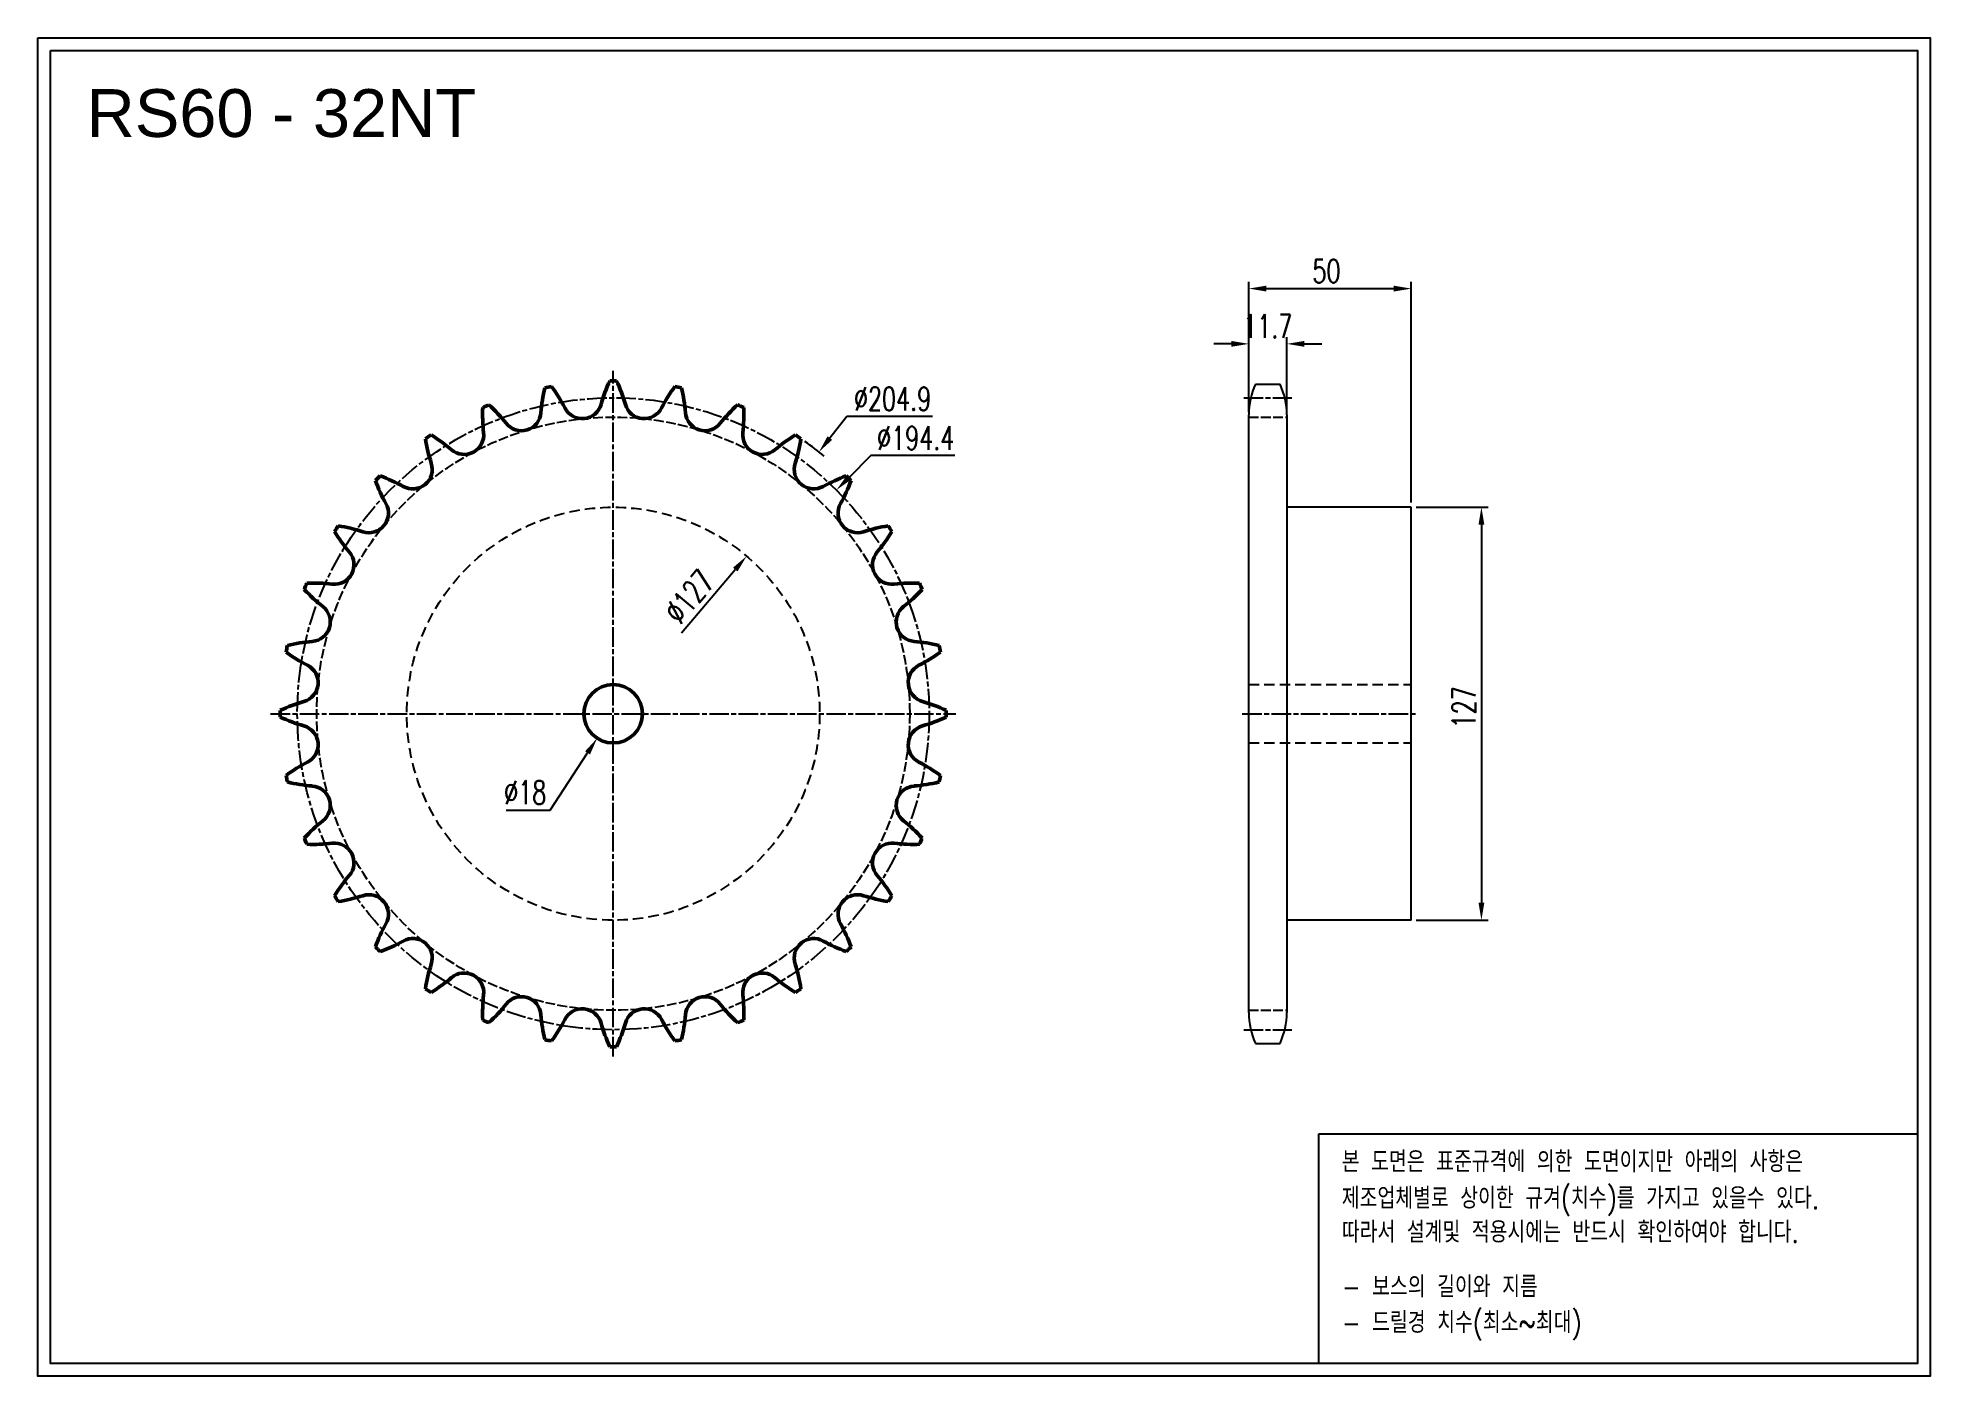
# Model space of a CAD drawing. Header units: millimetres. Extents: x 24883 to 25465, y 908 to 1320.
import ezdxf

# ---------------------------------------------------------------- set-up
doc = ezdxf.new("R2010")
doc.units = ezdxf.units.MM
for name, pattern in [('AM_ISO02W050', [7.5, 6, -1.5]), ('AM_ISO02W050x2', [3.75, 3, -0.75]), ('AM_ISO08W050', [18, 12, -1.5, 3, -1.5]), ('AM_ISO08W050x2', [9, 6, -0.75, 1.5, -0.75]), ('HIDDEN', [9.525, 6.35, -3.175])]:
    doc.linetypes.add(name, pattern=pattern)
for name, color, linetype, lineweight in [('AM_0N', 7, 'Continuous', 50), ('AM_3N', 6, 'AM_ISO02W050', 25), ('AM_7', 4, 'AM_ISO08W050', 25), ('AM_7N', 4, 'AM_ISO08W050', 25)]:
    doc.layers.add(name, color=color, linetype=linetype, lineweight=lineweight)
doc.layers.add('HL', color=2, linetype='HIDDEN')
doc.layers.add('S-DIM', color=7, linetype='Continuous')
doc.styles.add('HAN', font='ROMANS.shx', dxfattribs={"width": 0.7, "bigfont": 'whgtxt.shx'})
doc.styles.add('HSG', font='SIMPLEX.shx', dxfattribs={"width": 0.7, "bigfont": 'HSG.shx'})
doc.styles.get("Standard").update_dxf_attribs({"font": 'arial.ttf'})
doc.dimstyles.new('APP16', dxfattribs={"dimscale": 3, "dimtxt": 2.4, "dimasz": 1.8, "dimexe": 0.7, "dimexo": 0.5, "dimgap": 0.6, "dimtad": 1, "dimtoh": 1, "dimdec": 1, "dimrnd": 0.01, "dimzin": 9, "dimdsep": 46, "dimtxsty": 'HSG', "dimcen": 0, "dimclrd": 1, "dimclre": 1, "dimclrt": 256, "dimazin": 2, "dimtp": 1, "dimtm": 1, "dimtfac": 0.5, "dimtdec": 1, "dimtofl": 0, "dimtmove": 0, "dimatfit": 3, "dimfxl": 0, "dimtvp": 1, "dimtolj": 2, "dimlwd": -1, "dimlwe": -1, "dimarcsym": 0})

# ---------------------------------------------------------------- blocks, each defined once
blk = doc.blocks.new('*D1')
at = {"layer": 'Defpoints', "color": 0, "transparency": 16777216}
for p in [(25100.98, 1160.57), (25018.9, 1063.66)]:
    blk.add_point(p, dxfattribs=at)
at = {"layer": 'S-DIM', "color": 1, "transparency": 16777216}
blk.add_line((25080.97, 1136.95), (25097.49, 1156.45), dxfattribs=at)
blk.add_solid([(25096.8, 1157.03), (25098.18, 1155.87), (25100.98, 1160.57)], dxfattribs=at)
at = {"layer": 'S-DIM', "transparency": 16777216, "insert": (25083.36, 1148.13), "char_height": 7.2, "attachment_point": 5, "rotation": 49.73932, "style": 'HSG'}
blk.add_mtext('\\A2;∅127', dxfattribs=at)
blk = doc.blocks.new('*D2')
at = {"layer": 'Defpoints', "color": 0, "transparency": 16777216}
for p in [(25123.24, 1192.64), (24996.64, 1031.59)]:
    blk.add_point(p, dxfattribs=at)
at = {"layer": 'S-DIM', "color": 1, "transparency": 16777216}
for p, q in [((25131.84, 1203.57), (25126.58, 1196.88)), ((25158.12, 1203.57), (25131.84, 1203.57))]:
    blk.add_line(p, q, dxfattribs=at)
blk.add_arc((25059.94, 1112.11), 102.42, 50.65415, 54.83031, dxfattribs=at)
blk.add_solid([(25125.87, 1197.44), (25127.29, 1196.33), (25123.24, 1192.64)], dxfattribs=at)
at = {"layer": 'S-DIM', "transparency": 16777216, "insert": (25145.88, 1208.97), "char_height": 7.2, "attachment_point": 5, "style": 'HSG'}
blk.add_mtext('\\A2;∅204.9', dxfattribs=at)
blk = doc.blocks.new('*D3')
at = {"layer": 'Defpoints', "color": 0, "transparency": 16777216}
for p in [(25128.6, 1180.89), (24991.28, 1043.34)]:
    blk.add_point(p, dxfattribs=at)
at = {"layer": 'S-DIM', "color": 1, "transparency": 16777216}
for p, q in [((25139.2, 1191.5), (25132.41, 1184.71)), ((25165, 1191.5), (25139.2, 1191.5))]:
    blk.add_line(p, q, dxfattribs=at)
blk.add_solid([(25131.78, 1185.34), (25133.05, 1184.07), (25128.6, 1180.89)], dxfattribs=at)
at = {"layer": 'S-DIM', "transparency": 16777216, "insert": (25153, 1196.9), "char_height": 7.2, "attachment_point": 5, "style": 'HSG'}
blk.add_mtext('\\A2;∅194.4', dxfattribs=at)
blk = doc.blocks.new('*D4')
at = {"layer": 'Defpoints', "color": 0, "transparency": 16777216}
for p in [(25267.16, 1225.87), (25255.46, 1204), (25267.16, 1204)]:
    blk.add_point(p, dxfattribs=at)
at = {"layer": 'S-DIM', "color": 1, "transparency": 16777216}
for p, q in [((25250.06, 1225.87), (25244.66, 1225.87)), ((25255.46, 1205.5), (25255.46, 1227.97)), ((25267.16, 1205.5), (25267.16, 1227.97)), ((25272.56, 1225.87), (25277.96, 1225.87))]:
    blk.add_line(p, q, dxfattribs=at)
for points in [[(25250.06, 1226.77), (25250.06, 1224.97), (25255.46, 1225.87)], [(25272.56, 1226.77), (25272.56, 1224.97), (25267.16, 1225.87)]]:
    blk.add_solid(points, dxfattribs=at)
at = {"layer": 'S-DIM', "transparency": 16777216, "insert": (25261.31, 1231.27), "char_height": 7.2, "attachment_point": 5, "style": 'HSG'}
blk.add_mtext('\\A2;11.7', dxfattribs=at)
blk = doc.blocks.new('*D5')
at = {"layer": 'Defpoints', "color": 0, "transparency": 16777216}
for p in [(25305.46, 1242.86), (25255.46, 1203.34), (25305.46, 1175.61)]:
    blk.add_point(p, dxfattribs=at)
at = {"layer": 'S-DIM', "color": 1, "transparency": 16777216}
for p, q in [((25255.46, 1204.84), (25255.46, 1244.96)), ((25260.86, 1242.86), (25300.06, 1242.86)), ((25305.46, 1177.11), (25305.46, 1244.96))]:
    blk.add_line(p, q, dxfattribs=at)
for points in [[(25260.86, 1243.76), (25260.86, 1241.96), (25255.46, 1242.86)], [(25300.06, 1243.76), (25300.06, 1241.96), (25305.46, 1242.86)]]:
    blk.add_solid(points, dxfattribs=at)
at = {"layer": 'S-DIM', "transparency": 16777216, "insert": (25279.36, 1248.26), "char_height": 7.2, "attachment_point": 5, "style": 'HSG'}
blk.add_mtext('\\A2;50', dxfattribs=at)
blk = doc.blocks.new('*D6')
at = {"layer": 'Defpoints', "color": 0, "transparency": 16777216}
for p in [(25305.46, 1175.61), (25305.46, 1048.61), (25327.02, 1048.61)]:
    blk.add_point(p, dxfattribs=at)
at = {"layer": 'S-DIM', "color": 1, "transparency": 16777216}
for p, q in [((25306.96, 1175.61), (25329.12, 1175.61)), ((25327.02, 1170.21), (25327.02, 1054.01)), ((25306.96, 1048.61), (25329.12, 1048.61))]:
    blk.add_line(p, q, dxfattribs=at)
for points in [[(25326.12, 1170.21), (25327.92, 1170.21), (25327.02, 1175.61)], [(25326.12, 1054.01), (25327.92, 1054.01), (25327.02, 1048.61)]]:
    blk.add_solid(points, dxfattribs=at)
at = {"layer": 'S-DIM', "transparency": 16777216, "insert": (25321.62, 1114.08), "char_height": 7.2, "attachment_point": 5, "rotation": 90, "style": 'HSG'}
blk.add_mtext('\\A2;127', dxfattribs=at)
blk = doc.blocks.new('*D7')
at = {"layer": 'Defpoints', "color": 0, "transparency": 16777216}
for p in [(25064.87, 1119.65), (25055.01, 1104.58)]:
    blk.add_point(p, dxfattribs=at)
at = {"layer": 'S-DIM', "color": 1, "transparency": 16777216}
for p, q in [((25040.54, 1082.48), (25052.06, 1100.07)), ((25026.98, 1082.48), (25040.54, 1082.48))]:
    blk.add_line(p, q, dxfattribs=at)
blk.add_solid([(25051.3, 1100.56), (25052.81, 1099.57), (25055.01, 1104.58)], dxfattribs=at)
at = {"layer": 'S-DIM', "transparency": 16777216, "insert": (25032.86, 1087.88), "char_height": 7.2, "attachment_point": 5, "style": 'HSG'}
blk.add_mtext('\\A2;∅18', dxfattribs=at)

msp = doc.modelspace()

# ---------------------------------------------------------------- linework, layer by layer
for p, q in [((25257.54, 1213.5), (25265.07, 1213.5)), ((25255.46, 1020.23), (25255.46, 1204)), ((25267.16, 1204), (25267.16, 1020.23)), ((25305.46, 1175.61), (25267.16, 1175.61)), ((25305.46, 1048.61), (25305.46, 1175.61)), ((25305.46, 1048.61), (25267.16, 1048.61)), ((25257.54, 1010.73), (25265.07, 1010.73))]:
    msp.add_line(p, q)
for points in [[(24882.94, 1319.98), (25465.06, 1319.98), (25465.06, 908.38), (24882.94, 908.38)], [(24886.86, 1316.06), (25461.14, 1316.06), (25461.14, 912.3), (24886.86, 912.3)]]:
    msp.add_lwpolyline(points, close=True)
at = {"color": 6}
msp.add_lwpolyline([(25276.96, 982.86), (25461.14, 982.86), (25461.14, 912.3), (25276.96, 912.3)], close=True, dxfattribs=at)
for centre, start, end in [((25278.16, 1204), 155.25994, 180), ((25244.46, 1204), 0, 24.74006), ((25278.16, 1020.23), 180, 204.74006), ((25244.46, 1020.23), 335.25994, 0)]:
    msp.add_arc(centre, 22.7, start, end)
at = {"layer": 'AM_0N'}
msp.add_circle((25059.94, 1112.11), 9, dxfattribs=at)
for centre, radius, start, end in [((25086.15, 1200.85), 48.59, 166.29477, 175.46875), ((25059.94, 1112.11), 102.42, 100.66941, 101.83059), ((25001.77, 1184.07), 48.59, 27.03125, 36.20523), ((25102.96, 1194.03), 48.59, 155.04477, 164.21875), ((25059.94, 1112.11), 102.42, 89.41941, 90.58059), ((25016.92, 1194.03), 48.59, 15.78125, 24.95523), ((25118.11, 1184.07), 48.59, 143.79477, 152.96875), ((25059.94, 1112.11), 102.42, 78.16941, 79.33059), ((25033.73, 1200.85), 48.59, 4.53125, 13.70523), ((25068.34, 1204.26), 48.59, 177.54477, 186.71875), ((25059.94, 1112.11), 102.42, 111.91941, 113.08059), ((24988.85, 1171.33), 48.59, 38.28125, 47.45523), ((25050.41, 1208.88), 6.01, 207.03125, 344.21875), ((25069.47, 1208.88), 6.01, 195.78125, 332.96875), ((25131.03, 1171.33), 48.59, 132.54477, 141.71875), ((25059.94, 1112.11), 102.42, 66.91941, 68.08059), ((25051.55, 1204.26), 48.59, 353.28125, 2.45523), ((25031.72, 1205.16), 6.01, 218.28125, 355.46875), ((25088.17, 1205.16), 6.01, 184.53125, 321.71875), ((25059.94, 1112.11), 102.42, 123.16941, 124.33059), ((25050.2, 1204.13), 48.59, 188.79477, 197.96875), ((24978.66, 1156.33), 48.59, 49.53125, 58.70523), ((25014.1, 1197.87), 6.01, 229.53125, 6.71875), ((25105.78, 1197.87), 6.01, 173.28125, 310.46875), ((25141.22, 1156.33), 48.59, 121.29477, 130.46875), ((25069.68, 1204.13), 48.59, 342.03125, 351.20523), ((25059.94, 1112.11), 102.42, 55.66941, 56.83059), ((24998.26, 1187.28), 6.01, 240.78125, 17.96875), ((25121.63, 1187.28), 6.01, 162.03125, 299.21875), ((25059.94, 1112.11), 102.42, 134.41941, 135.58059), ((25032.44, 1200.46), 48.59, 200.04477, 209.21875), ((24971.6, 1139.62), 48.59, 60.78125, 69.95523), ((25148.28, 1139.62), 48.59, 110.04477, 119.21875), ((25087.45, 1200.46), 48.59, 330.78125, 339.95523), ((25059.94, 1112.11), 102.42, 44.41941, 45.58059), ((24984.78, 1173.8), 6.01, 252.03125, 29.21875), ((25135.11, 1173.8), 6.01, 150.78125, 287.96875), ((25059.94, 1112.11), 102.42, 145.66941, 146.83059), ((25015.73, 1193.39), 48.59, 211.29477, 220.46875), ((24967.93, 1121.86), 48.59, 72.03125, 81.20523), ((25151.95, 1121.86), 48.59, 98.79477, 107.96875), ((25104.15, 1193.39), 48.59, 319.53125, 328.70523), ((25059.94, 1112.11), 102.42, 33.16941, 34.33059), ((24974.19, 1157.95), 6.01, 263.28125, 40.46875), ((25145.7, 1157.95), 6.01, 139.53125, 276.71875), ((25059.94, 1112.11), 102.42, 156.91941, 158.08059), ((25000.72, 1183.21), 48.59, 222.54477, 231.71875), ((24967.8, 1103.72), 48.59, 83.28125, 92.45523), ((25152.09, 1103.72), 48.59, 87.54477, 96.71875), ((25119.16, 1183.21), 48.59, 308.28125, 317.45523), ((25059.94, 1112.11), 102.42, 21.91941, 23.08059), ((24966.89, 1140.34), 6.01, 274.53125, 51.71875), ((25152.99, 1140.34), 6.01, 128.28125, 265.46875), ((25059.94, 1112.11), 102.42, 168.16941, 169.33059), ((24987.99, 1170.29), 48.59, 233.79477, 242.96875), ((24971.21, 1085.9), 48.59, 94.53125, 103.70523), ((25148.68, 1085.9), 48.59, 76.29477, 85.46875), ((25131.89, 1170.29), 48.59, 297.03125, 306.20523), ((25059.94, 1112.11), 102.42, 10.66941, 11.83059), ((24963.17, 1121.65), 6.01, 285.78125, 62.96875), ((25156.71, 1121.65), 6.01, 117.03125, 254.21875), ((24978.02, 1069.1), 48.59, 105.78125, 114.95523), ((25059.94, 1112.11), 102.42, 179.41941, 180.58059), ((25141.86, 1069.1), 48.59, 65.04477, 74.21875), ((25059.94, 1112.11), 102.42, 359.41941, 0.58059), ((24978.02, 1155.13), 48.59, 245.04477, 254.21875), ((24963.17, 1102.58), 6.01, 297.03125, 74.21875), ((25156.71, 1102.58), 6.01, 105.78125, 242.96875), ((25141.86, 1155.13), 48.59, 285.78125, 294.95523), ((24987.99, 1053.94), 48.59, 117.03125, 126.20523), ((25131.89, 1053.94), 48.59, 53.79477, 62.96875), ((25059.94, 1112.11), 102.42, 190.66941, 191.83059), ((24971.21, 1138.33), 48.59, 256.29477, 265.46875), ((24966.89, 1083.89), 6.01, 308.28125, 85.46875), ((25152.99, 1083.89), 6.01, 94.53125, 231.71875), ((25148.68, 1138.33), 48.59, 274.53125, 283.70523), ((25059.94, 1112.11), 102.42, 348.16941, 349.33059), ((25000.72, 1041.02), 48.59, 128.28125, 137.45523), ((25119.16, 1041.02), 48.59, 42.54477, 51.71875), ((25059.94, 1112.11), 102.42, 201.91941, 203.08059), ((24967.8, 1120.51), 48.59, 267.54477, 276.71875), ((24974.19, 1066.28), 6.01, 319.53125, 96.71875), ((25145.7, 1066.28), 6.01, 83.28125, 220.46875), ((25152.09, 1120.51), 48.59, 263.28125, 272.45523), ((25059.94, 1112.11), 102.42, 336.91941, 338.08059), ((25015.73, 1030.84), 48.59, 139.53125, 148.70523), ((25104.15, 1030.84), 48.59, 31.29477, 40.46875), ((25059.94, 1112.11), 102.42, 213.16941, 214.33059), ((24967.93, 1102.37), 48.59, 278.79477, 287.96875), ((24984.78, 1050.43), 6.01, 330.78125, 107.96875), ((25135.11, 1050.43), 6.01, 72.03125, 209.21875), ((25151.95, 1102.37), 48.59, 252.03125, 261.20523), ((25059.94, 1112.11), 102.42, 325.66941, 326.83059), ((25032.44, 1023.77), 48.59, 150.78125, 159.95523), ((24971.6, 1084.61), 48.59, 290.04477, 299.21875), ((24998.26, 1036.95), 6.01, 342.03125, 119.21875), ((25121.63, 1036.95), 6.01, 60.78125, 197.96875), ((25148.28, 1084.61), 48.59, 240.78125, 249.95523), ((25087.45, 1023.77), 48.59, 20.04477, 29.21875), ((25059.94, 1112.11), 102.42, 224.41941, 225.58059), ((25059.94, 1112.11), 102.42, 314.41941, 315.58059), ((25050.2, 1020.1), 48.59, 162.03125, 171.20523), ((24978.66, 1067.9), 48.59, 301.29477, 310.46875), ((25014.1, 1026.36), 6.01, 353.28125, 130.46875), ((25105.78, 1026.36), 6.01, 49.53125, 186.71875), ((25141.22, 1067.9), 48.59, 229.53125, 238.70523), ((25069.68, 1020.1), 48.59, 8.79477, 17.96875), ((25059.94, 1112.11), 102.42, 235.66941, 236.83059), ((25068.34, 1019.97), 48.59, 173.28125, 182.45523), ((25031.72, 1019.07), 6.01, 4.53125, 141.71875), ((25088.17, 1019.07), 6.01, 38.28125, 175.46875), ((25051.55, 1019.97), 48.59, 357.54477, 6.71875), ((25059.94, 1112.11), 102.42, 303.16941, 304.33059), ((24988.85, 1052.9), 48.59, 312.54477, 321.71875), ((25086.15, 1023.38), 48.59, 184.53125, 193.70523), ((25050.41, 1015.35), 6.01, 15.78125, 152.96875), ((25069.47, 1015.35), 6.01, 27.03125, 164.21875), ((25033.73, 1023.38), 48.59, 346.29477, 355.46875), ((25131.03, 1052.9), 48.59, 218.28125, 227.45523), ((25059.94, 1112.11), 102.42, 246.91941, 248.08059), ((25001.77, 1040.16), 48.59, 323.79477, 332.96875), ((25102.96, 1030.2), 48.59, 195.78125, 204.95523), ((25016.92, 1030.2), 48.59, 335.04477, 344.21875), ((25118.11, 1040.16), 48.59, 207.03125, 216.20523), ((25059.94, 1112.11), 102.42, 291.91941, 293.08059), ((25059.94, 1112.11), 102.42, 258.16941, 259.33059), ((25059.94, 1112.11), 102.42, 269.41941, 270.58059), ((25059.94, 1112.11), 102.42, 280.66941, 281.83059)]:
    msp.add_arc(centre, radius, start, end, dxfattribs=at)
at = {"layer": 'AM_3N', "linetype": 'AM_ISO02W050x2'}
for p, q in [((25255.46, 1203.34), (25267.16, 1203.34)), ((25255.46, 1020.89), (25267.16, 1020.89))]:
    msp.add_line(p, q, dxfattribs=at)
msp.add_circle((25059.94, 1112.11), 91.22, dxfattribs=at)
at = {"layer": 'AM_7', "linetype": 'AM_ISO08W050x2'}
msp.add_circle((25059.94, 1112.11), 97.18, dxfattribs=at)
at = {"layer": 'AM_7N', "linetype": 'AM_ISO08W050x2'}
for p, q in [((25059.94, 1006.69), (25059.94, 1217.54)), ((25253.89, 1209.29), (25268.72, 1209.29)), ((24954.52, 1112.11), (25165.37, 1112.11)), ((25253.46, 1112.11), (25307.46, 1112.11)), ((25253.89, 1014.94), (25268.72, 1014.94))]:
    msp.add_line(p, q, dxfattribs=at)
at = {"layer": 'HL', "ltscale": 0.5}
for p, q in [((25255.46, 1121.11), (25305.46, 1121.11)), ((25255.46, 1103.11), (25305.46, 1103.11))]:
    msp.add_line(p, q, dxfattribs=at)
msp.add_circle((25059.94, 1112.11), 63.5, dxfattribs=at)

# ---------------------------------------------------------------- texts
msp.add_text('RS60 - 32NT', height=14.7).set_placement((24897.94, 1289.5))
at = {"color": 6, "style": 'HAN', "width": 0.8}
for s, p in [('본 도면은 표준규격에 의한 도면이지만 아래의 사항은', (25284.08, 971.1)), ('제조업체별로 상이한 규겨(치수)를 가지고 있을수 있다.', (25284.08, 959.88)), ('따라서 설계및 적용시에는 반드시 확인하여야 합니다.', (25284.08, 949.45)), ('- 보스의 길이와 지름', (25284.08, 932.66)), ('- 드릴경 치수(최소~최대)', (25284.08, 921.63))]:
    msp.add_text(s, height=6.4761, dxfattribs=at).set_placement(p)

# ---------------------------------------------------------------- dimensions: what is measured, and where the dimension line sits
at = {"layer": 'S-DIM'}
for base, p1, p2, picture, middle in [((25305.46, 1242.86), (25255.46, 1203.34), (25305.46, 1175.61), '*D5', (25279.36, 1242.86)), ((25267.16, 1225.87), (25255.46, 1204), (25267.16, 1204), '*D4', (25261.31, 1225.87))]:
    dim = msp.add_linear_dim(base=base, p1=p1, p2=p2, dimstyle='APP16', dxfattribs=at)
    dim.commit()
    dim.dimension.update_dxf_attribs({"geometry": picture, "text_midpoint": middle, "dimtype": 128})
for p1, p2, picture, middle in [((24996.6425, 1031.5925), (25123.241, 1192.6375), '*D2', (25145.8761, 1203.5712)), ((24991.28, 1043.34), (25128.6, 1180.89), '*D3', (25153, 1191.5)), ((25018.9, 1063.66), (25100.98, 1160.57), '*D1', (25087.49, 1144.64)), ((25064.87, 1119.65), (25055.01, 1104.58), '*D7', (25032.86, 1082.48))]:
    dim = msp.add_diameter_dim_2p(p1=p1, p2=p2, dimstyle='APP16', dxfattribs=at)
    dim.commit()
    dim.dimension.update_dxf_attribs({"geometry": picture, "text_midpoint": middle, "dimtype": 131})
dim = msp.add_linear_dim(base=(25327.02, 1048.61), p1=(25305.46, 1175.61), p2=(25305.46, 1048.61), angle=90, dimstyle='APP16', dxfattribs=at)
dim.commit()
dim.dimension.update_dxf_attribs({"geometry": '*D6', "text_midpoint": (25327.02, 1114.08), "dimtype": 128})

doc.saveas('drawing.dxf')
